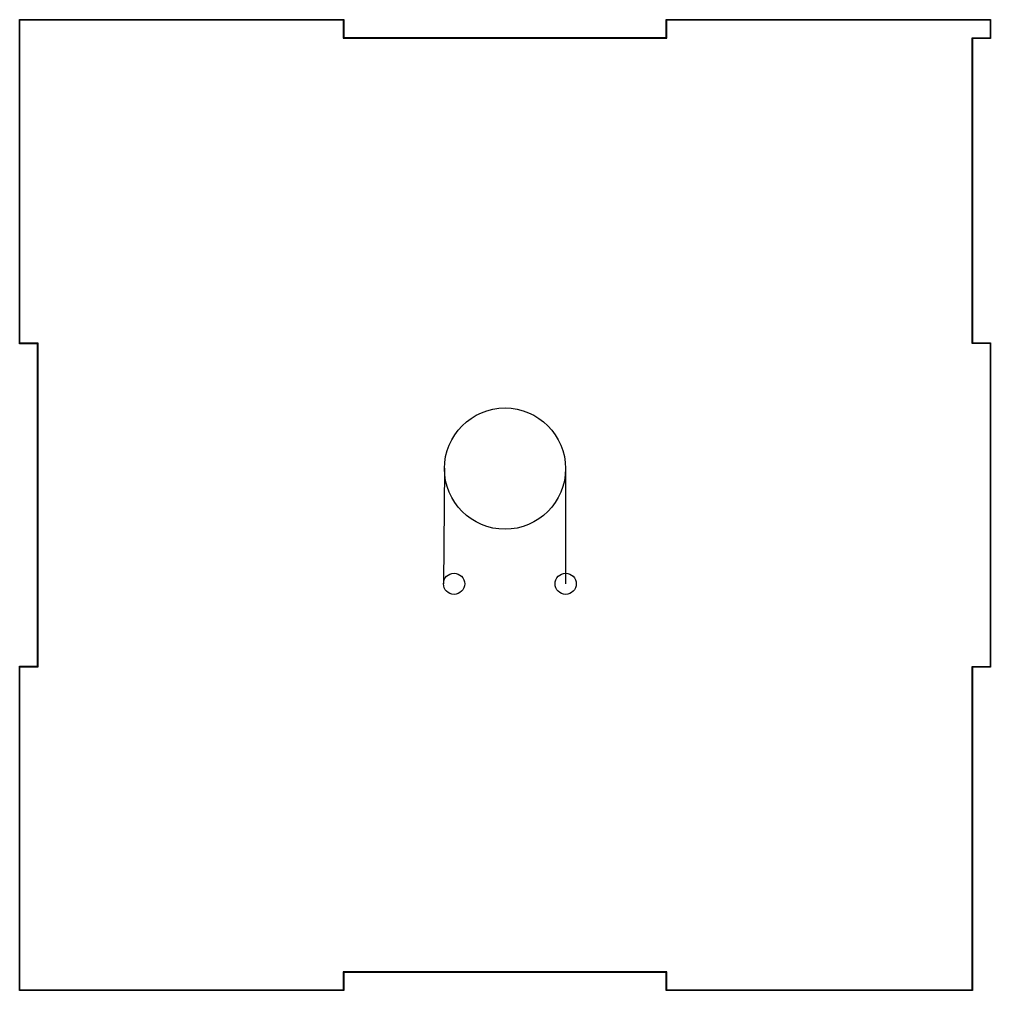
# Model space of a CAD drawing. Header units: millimetres. Extents: x -80 to 80, y -80 to 80.
import ezdxf

# ---------------------------------------------------------------- set-up
doc = ezdxf.new("R2010")
doc.units = ezdxf.units.MM
doc.layers.get('0').update_dxf_attribs({"linetype": 'CONTINUOUS'})

msp = doc.modelspace()

# ---------------------------------------------------------------- linework, layer by layer
for p, q in [((-10, 6.08), (-10.15, -12.99)), ((10, 6), (10, -13))]:
    msp.add_line(p, q)
for points in [[(-80.08, 80.08), (-26.59, 80.08), (-26.59, 77.08), (26.59, 77.08), (26.59, 80.08), (80.08, 80.08), (80.08, 76.92), (77.08, 76.92), (77.08, 26.75), (80.08, 26.75), (80.08, -26.75), (77.08, -26.75), (77.08, -80.08), (26.59, -80.08), (26.59, -77.08), (-26.59, -77.08), (-26.59, -80.08), (-80.08, -80.08), (-80.08, -26.59), (-77.08, -26.59), (-77.08, 26.59), (-80.08, 26.59)], [(-26.67, 80), (-26.67, 77), (26.67, 77), (26.67, 80), (80, 80), (80, 77), (77, 77), (77, 26.67), (80, 26.67), (80, -26.67), (77, -26.67), (77, -80), (26.67, -80), (26.67, -77), (-26.67, -77), (-26.67, -80), (-80, -80), (-80, -26.67), (-77, -26.67), (-77, 26.67), (-80, 26.67), (-80, 80)]]:
    msp.add_lwpolyline(points, close=True)
for centre, radius in [((0, 6), 10), ((-8.4, -13), 1.75), ((10, -13), 1.75)]:
    msp.add_circle(centre, radius)

doc.saveas('drawing.dxf')
